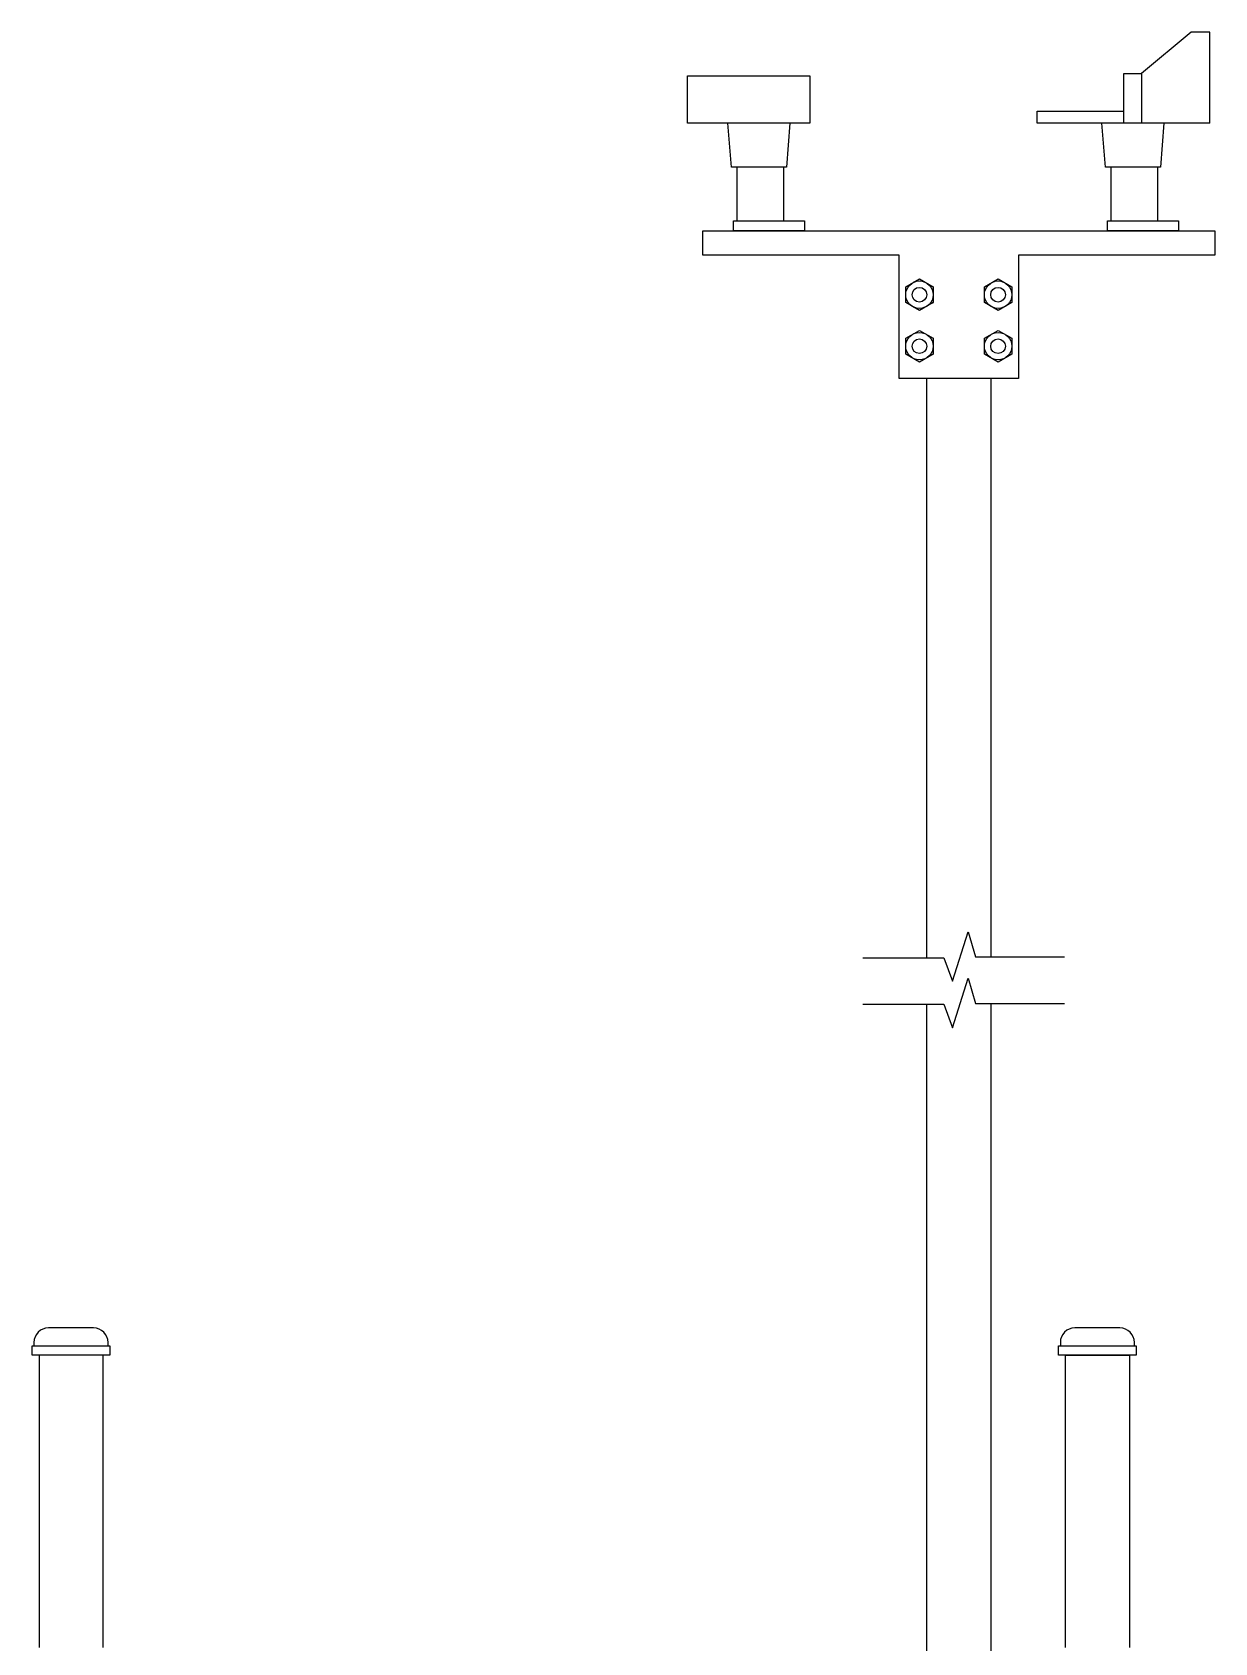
# Model space of a CAD drawing. Header units: feet. Extents: x -159 to 1687, y -48 to 1556.
# Drawn here: x 506.407 to 509.872, y 1046.707 to 1051.427 of the extents above; entities that cross this region are included whole.
import ezdxf

# ---------------------------------------------------------------- set-up
doc = ezdxf.new("R2010")
doc.units = ezdxf.units.FT
doc.header["$MEASUREMENT"] = 0
for name, color, linetype in [('E-COND-RGS', 4, 'Continuous'), ('E-EQPM-HRDW', 253, 'Continuous'), ('E-EQPM-MET', 5, 'Continuous'), ('GEN-002', 2, 'Continuous')]:
    doc.layers.add(name, color=color, linetype=linetype)

msp = doc.modelspace()

# ---------------------------------------------------------------- linework, layer by layer
at = {"color": 7, "lineweight": 25}
for points in [[(508.84063, 1048.71445), (509.07759, 1048.71445), (509.10292, 1048.64581), (509.14867, 1048.79044), (509.17074, 1048.7169), (509.43139, 1048.7169)], [(508.84063, 1048.57827), (509.07759, 1048.57827), (509.10292, 1048.50963), (509.14867, 1048.65508), (509.17074, 1048.58072), (509.43139, 1048.58072)]]:
    msp.add_lwpolyline(points, dxfattribs=at)
at = {"layer": 'E-COND-RGS'}
for points in [[(509.02778, 1050.69176), (509.02778, 1050.69179)], [(509.21528, 1050.69179), (509.21528, 1050.69176)], [(509.02778, 1050.62377), (509.02778, 1050.6238)], [(509.21528, 1050.6238), (509.21528, 1050.62377)], [(509.02778, 1050.54084), (509.02778, 1050.54088)], [(509.21528, 1050.54088), (509.21528, 1050.54084)], [(509.02778, 1050.47285), (509.02778, 1050.47289)], [(509.21528, 1050.47289), (509.21528, 1050.47285)], [(509.02778, 1048.71445), (509.02778, 1050.41173)], [(509.21528, 1050.41173), (509.21528, 1048.7169)], [(509.02778, 1046.63582), (509.02778, 1048.57827)], [(509.21528, 1048.58072), (509.21528, 1046.63582)], [(506.61479, 1046.69311), (506.61479, 1047.54977), (506.42729, 1047.54977), (506.42729, 1046.69311)], [(509.43384, 1046.69311), (509.43384, 1047.54977), (509.62134, 1047.54977), (509.62134, 1046.69311)]]:
    msp.add_lwpolyline(points, dxfattribs=at)
at = {"layer": 'E-EQPM-HRDW'}
for points in [[(509.29653, 1050.77339), (509.29653, 1050.41173), (508.94653, 1050.41173), (508.94653, 1050.77339), (508.37153, 1050.77339), (508.37153, 1050.84461), (509.87153, 1050.84461), (509.87153, 1050.77339)], [(509.00635, 1050.61139), (508.96618, 1050.63459), (508.96618, 1050.68097), (509.00635, 1050.70417), (509.04652, 1050.68097), (509.04652, 1050.63459)], [(509.23671, 1050.61139), (509.19654, 1050.63459), (509.19654, 1050.68097), (509.23671, 1050.70417), (509.27688, 1050.68097), (509.27688, 1050.63459)], [(509.00635, 1050.46048), (508.96618, 1050.48367), (508.96618, 1050.53006), (509.00635, 1050.55325), (509.04652, 1050.53006), (509.04652, 1050.48367)], [(509.23671, 1050.46048), (509.19654, 1050.48367), (509.19654, 1050.53006), (509.23671, 1050.55325), (509.27688, 1050.53006), (509.27688, 1050.48367)]]:
    msp.add_lwpolyline(points, close=True, dxfattribs=at)
for points in [[(508.98948, 1050.69424), (508.98915, 1050.69424)], [(509.02355, 1050.69424), (509.02322, 1050.69424)], [(509.21984, 1050.69424), (509.21951, 1050.69424)], [(509.25391, 1050.69424), (509.25358, 1050.69424)], [(508.98915, 1050.62132), (508.98948, 1050.62132)], [(509.02322, 1050.62132), (509.02355, 1050.62132)], [(509.21951, 1050.62132), (509.21984, 1050.62132)], [(509.25358, 1050.62132), (509.25391, 1050.62132)], [(508.98948, 1050.54332), (508.98915, 1050.54332)], [(509.02355, 1050.54332), (509.02322, 1050.54332)], [(509.21984, 1050.54332), (509.21951, 1050.54332)], [(509.25391, 1050.54332), (509.25358, 1050.54332)], [(508.98915, 1050.47041), (508.98948, 1050.47041)], [(509.02322, 1050.47041), (509.02355, 1050.47041)], [(509.21951, 1050.47041), (509.21984, 1050.47041)], [(509.25358, 1050.47041), (509.25391, 1050.47041)]]:
    msp.add_lwpolyline(points, dxfattribs=at)
for points in [[(509.04616, 1050.68118, 0.0093335), (509.04529, 1050.6812)], [(509.04529, 1050.63436, 0.0093335), (509.04616, 1050.63438)], [(509.04616, 1050.53026, 0.0093335), (509.04529, 1050.53028)], [(509.04529, 1050.48345, 0.0093335), (509.04616, 1050.48346)]]:
    msp.add_lwpolyline(points, format="xyb", dxfattribs=at)
for centre, radius in [((509.00635, 1050.65778), 0.04017), ((509.00635, 1050.65778), 0.02143), ((509.23671, 1050.65778), 0.04017), ((509.23671, 1050.65778), 0.02143), ((509.00635, 1050.50686), 0.04017), ((509.00635, 1050.50686), 0.02143), ((509.23671, 1050.50686), 0.04017), ((509.23671, 1050.50686), 0.02143)]:
    msp.add_circle(centre, radius, dxfattribs=at)
at = {"layer": 'E-EQPM-MET'}
for points in [[(509.85747, 1051.16042), (509.85747, 1051.42703), (509.80232, 1051.42703), (509.6566, 1051.3065)], [(509.60543, 1051.16042), (509.60543, 1051.3065), (509.6566, 1051.3065), (509.6566, 1051.16042)], [(509.85747, 1051.16042), (509.35141, 1051.16042), (509.35141, 1051.19572), (509.60543, 1051.19572)], [(508.62719, 1051.16042), (508.61657, 1051.03184), (508.4559, 1051.03184), (508.44529, 1051.16042)], [(509.72275, 1051.16042), (509.71214, 1051.03184), (509.55146, 1051.03184), (509.54085, 1051.16042)], [(508.47275, 1050.87426), (508.47275, 1051.03184)], [(508.60825, 1051.03184), (508.60825, 1050.87426)], [(509.56832, 1050.87426), (509.56832, 1051.03184)], [(509.70381, 1051.03184), (509.70381, 1050.87426)]]:
    msp.add_lwpolyline(points, dxfattribs=at)
for points in [[(508.3269, 1051.29887), (508.68496, 1051.29887), (508.68496, 1051.16042), (508.3269, 1051.16042)], [(508.46167, 1050.87426), (508.66931, 1050.87426), (508.66931, 1050.84461), (508.46167, 1050.84461)], [(509.55723, 1050.87426), (509.76487, 1050.87426), (509.76487, 1050.84461), (509.55723, 1050.84461)]]:
    msp.add_lwpolyline(points, close=True, dxfattribs=at)
at = {"layer": 'GEN-002'}
for points in [[(506.62947, 1047.5774), (506.62947, 1047.58752, 0.4142136), (506.58712, 1047.62988), (506.45496, 1047.62988, 0.4142136), (506.4126, 1047.58752), (506.4126, 1047.5774)], [(509.63602, 1047.5774), (509.63602, 1047.58752, 0.4142136), (509.59367, 1047.62988), (509.46151, 1047.62988, 0.4142136), (509.41915, 1047.58752), (509.41915, 1047.5774)]]:
    msp.add_lwpolyline(points, format="xyb", dxfattribs=at)
for points in [[(506.4074, 1047.5774), (506.63467, 1047.5774), (506.63467, 1047.54977), (506.4074, 1047.54977)], [(509.41395, 1047.5774), (509.64122, 1047.5774), (509.64122, 1047.54977), (509.41395, 1047.54977)]]:
    msp.add_lwpolyline(points, close=True, dxfattribs=at)

doc.saveas('drawing.dxf')
